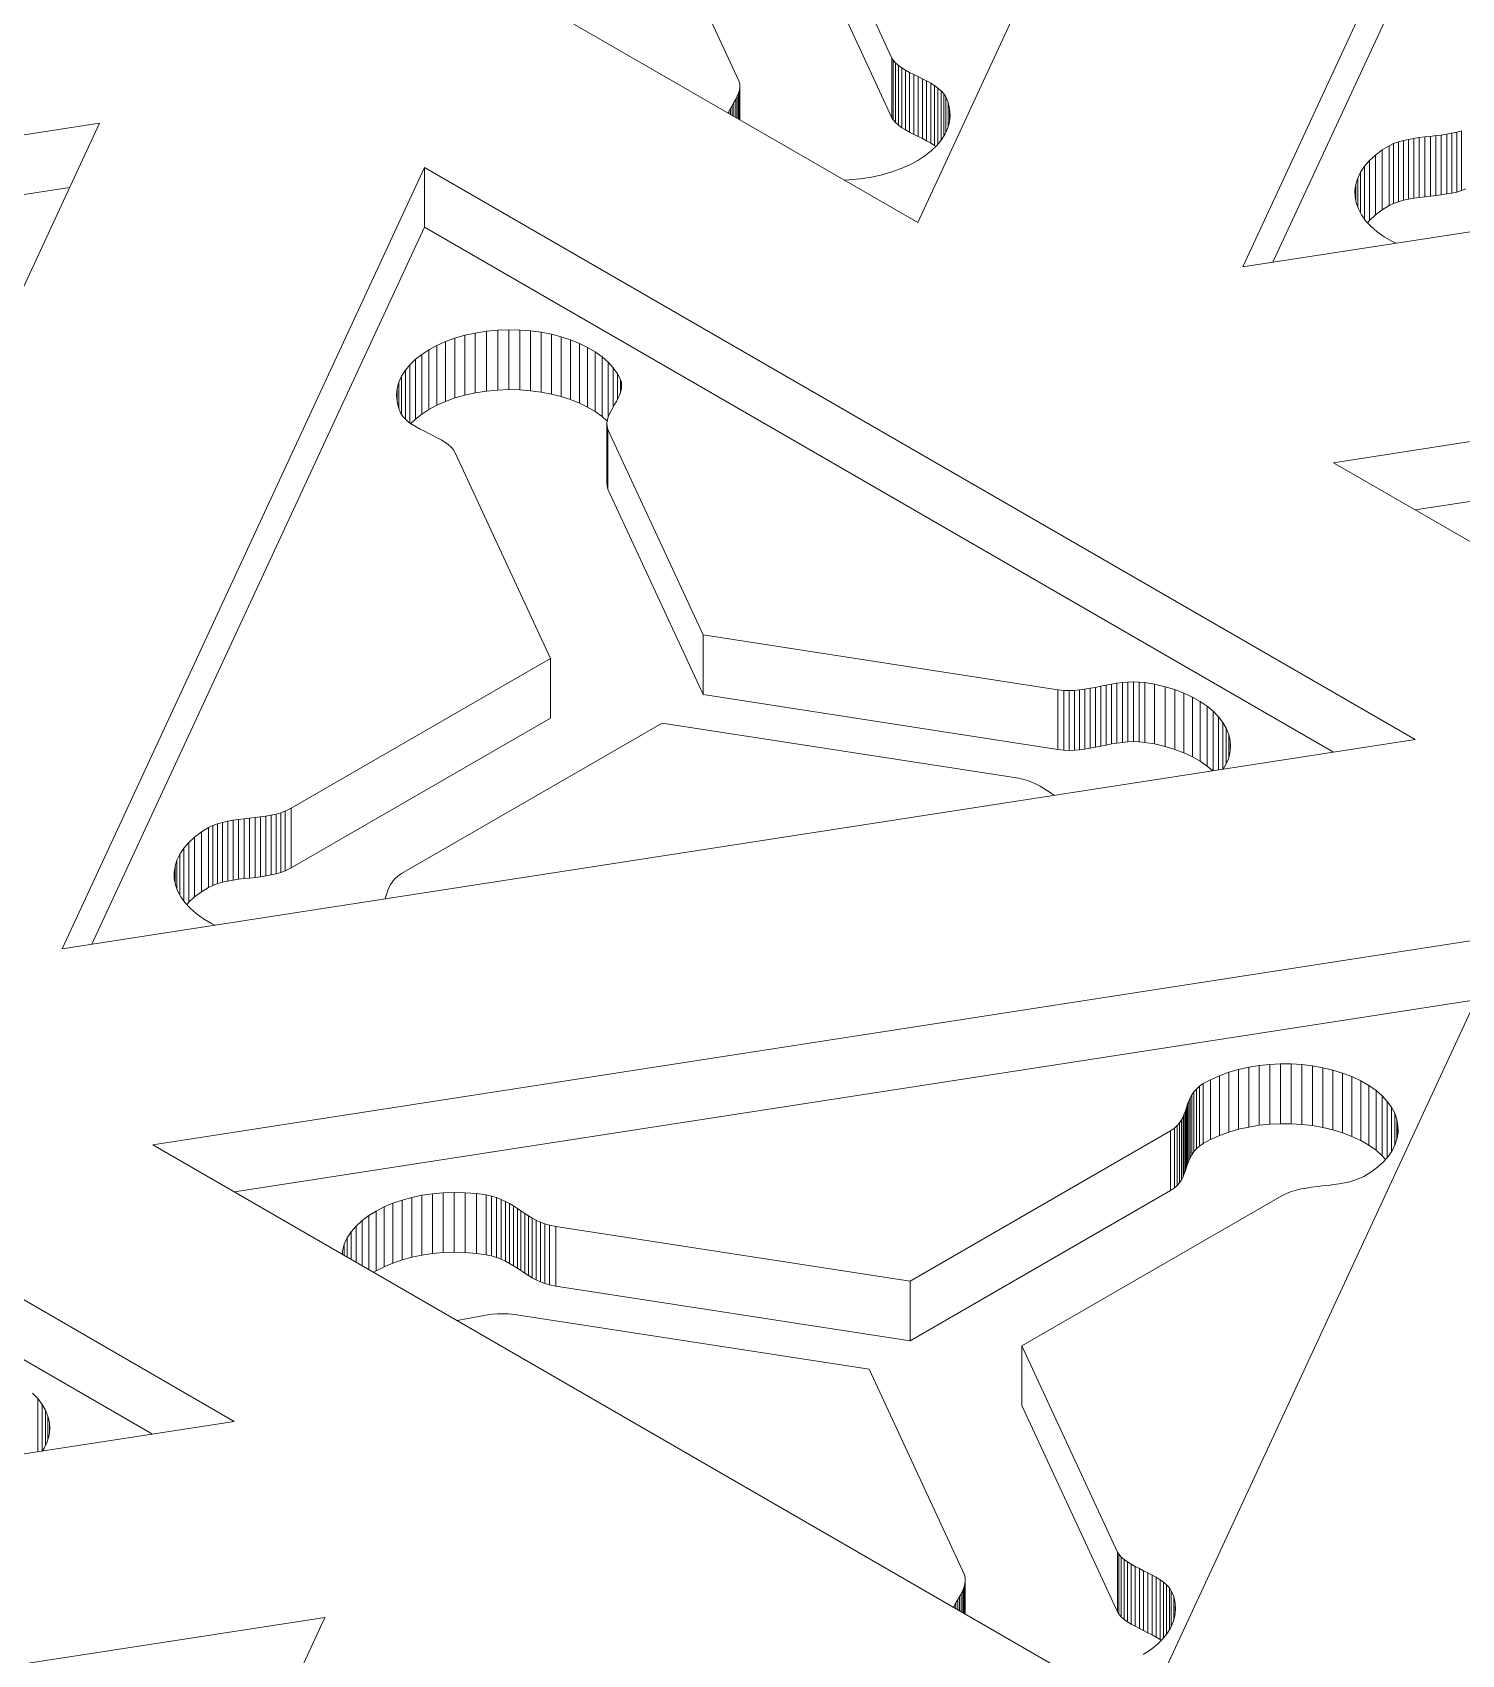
# Model space of a CAD drawing. Header units: inches. Extents: x 2.5 to 18.9, y 2.6 to 12.3.
# Drawn here: x 10.779 to 11.999, y 5.947 to 7.331 of the extents above; entities that cross this region are included whole.
import ezdxf

# ---------------------------------------------------------------- set-up
doc = ezdxf.new("R2010")
doc.units = ezdxf.units.IN
doc.header["$MEASUREMENT"] = 0

# ---------------------------------------------------------------- blocks, each defined once
blk = doc.blocks.new('A$C39963D99')
at = {"color": 0, "linetype": 'Continuous', "lineweight": 0, "extrusion": (3.33067e-16, 0.816497, 0.57735)}
for p, q in [((14.9797, -2.7651), (14.6702, -3.432)), ((14.9478, -3.4698), (15.2573, -2.8029)), ((15.2573, -2.8539), (14.9733, -3.4658)), ((14.6702, -3.432), (13.8246, -2.9438)), ((14.5665, -3.1155), (14.6482, -3.2916)), ((14.5174, -3.3109), (14.436, -3.1356)), ((14.6482, -3.3426), (14.5665, -3.1665)), ((14.6482, -3.3426), (14.6482, -3.2916)), ((14.6482, -3.2916), (14.6493, -3.2934)), ((14.6493, -3.3444), (14.6493, -3.2934)), ((14.6493, -3.2934), (14.6513, -3.2957)), ((16.1029, -3.2911), (14.9478, -3.4698)), ((14.6513, -3.3467), (14.6513, -3.2957)), ((14.6513, -3.2957), (14.6538, -3.2979)), ((14.6538, -3.3489), (14.6538, -3.2979)), ((14.6538, -3.2979), (14.6567, -3.2999)), ((14.6567, -3.351), (14.6567, -3.2999)), ((14.6567, -3.2999), (14.6598, -3.3019)), ((14.6598, -3.3529), (14.6598, -3.3019)), ((14.6598, -3.3019), (14.6632, -3.3038)), ((14.6632, -3.3548), (14.6632, -3.3038)), ((14.6632, -3.3038), (14.6668, -3.3056)), ((14.6668, -3.3567), (14.6668, -3.3056)), ((14.6668, -3.3056), (14.6705, -3.3074)), ((14.6705, -3.3585), (14.6705, -3.3074)), ((14.6705, -3.3074), (14.6742, -3.3093)), ((14.5161, -3.3242), (14.5171, -3.3216)), ((14.5171, -3.3216), (14.5179, -3.319)), ((14.5171, -3.3436), (14.5171, -3.3216)), ((14.5182, -3.3137), (14.5174, -3.3109)), ((14.5179, -3.319), (14.5183, -3.3164)), ((14.5179, -3.3441), (14.5179, -3.319)), ((14.5183, -3.3164), (14.5182, -3.3137)), ((14.5183, -3.3443), (14.5183, -3.3164)), ((14.6742, -3.3603), (14.6742, -3.3093)), ((14.6742, -3.3093), (14.6778, -3.3111)), ((14.6778, -3.3622), (14.6778, -3.3111)), ((14.6778, -3.3111), (14.6813, -3.3131)), ((14.6813, -3.3641), (14.6813, -3.3131)), ((14.6813, -3.3131), (14.6845, -3.3151)), ((14.6845, -3.3661), (14.6845, -3.3151)), ((14.6845, -3.3151), (14.6875, -3.3172)), ((14.6875, -3.3648), (14.6875, -3.3172)), ((14.6875, -3.3172), (14.6902, -3.3195)), ((14.6902, -3.3616), (14.6902, -3.3195)), ((14.6902, -3.3195), (14.6924, -3.322)), ((14.6924, -3.3581), (14.6924, -3.322)), ((14.6924, -3.322), (14.6941, -3.3246)), ((14.5089, -3.3373), (14.5103, -3.3347)), ((14.5103, -3.3347), (14.5118, -3.3321)), ((14.5103, -3.3397), (14.5103, -3.3347)), ((14.5118, -3.3321), (14.5133, -3.3294)), ((14.5118, -3.3406), (14.5118, -3.3321)), ((14.5133, -3.3294), (14.5148, -3.3268)), ((14.5133, -3.3414), (14.5133, -3.3294)), ((14.5148, -3.3268), (14.5161, -3.3242)), ((14.5148, -3.3423), (14.5148, -3.3268)), ((14.5161, -3.343), (14.5161, -3.3242)), ((14.6941, -3.3549), (14.6941, -3.3246)), ((14.6941, -3.3246), (14.6961, -3.3295)), ((14.6961, -3.35), (14.6961, -3.3295)), ((14.6961, -3.3295), (14.6974, -3.335)), ((14.6974, -3.344), (14.6974, -3.335)), ((14.6974, -3.335), (14.6978, -3.3405)), ((12.8165, -3.5259), (13.9716, -3.3472)), ((13.9716, -3.3472), (13.6621, -4.0141)), ((14.5083, -3.3385), (14.5089, -3.3373)), ((14.5089, -3.3389), (14.5089, -3.3373)), ((14.6493, -3.3444), (14.6482, -3.3426)), ((14.6513, -3.3467), (14.6493, -3.3444)), ((14.6538, -3.3489), (14.6513, -3.3467)), ((14.6567, -3.351), (14.6538, -3.3489)), ((14.6973, -3.3459), (14.6958, -3.3512)), ((14.6978, -3.3405), (14.6973, -3.3459)), ((14.6598, -3.3529), (14.6567, -3.351)), ((14.6632, -3.3548), (14.6598, -3.3529)), ((14.6668, -3.3567), (14.6632, -3.3548)), ((14.6705, -3.3585), (14.6668, -3.3567)), ((14.6742, -3.3603), (14.6705, -3.3585)), ((14.6778, -3.3622), (14.6742, -3.3603)), ((14.6813, -3.3641), (14.6778, -3.3622)), ((14.6845, -3.3661), (14.6813, -3.3641)), ((14.6904, -3.3613), (14.6865, -3.3661)), ((14.6935, -3.3563), (14.6904, -3.3613)), ((14.6958, -3.3512), (14.6935, -3.3563)), ((15.0765, -3.3646), (15.0805, -3.3632)), ((15.0805, -3.3632), (15.0848, -3.3619)), ((15.0805, -3.4142), (15.0805, -3.3632)), ((15.0848, -3.3619), (15.0892, -3.361)), ((15.0848, -3.413), (15.0848, -3.3619)), ((15.0892, -3.361), (15.0938, -3.3601)), ((15.0892, -3.412), (15.0892, -3.361)), ((15.0938, -3.3601), (15.0984, -3.3595)), ((15.0938, -3.4112), (15.0938, -3.3601)), ((15.0984, -3.3595), (15.1031, -3.3589)), ((15.0984, -3.4105), (15.0984, -3.3595)), ((15.1031, -3.3589), (15.1079, -3.3584)), ((15.1031, -3.4099), (15.1031, -3.3589)), ((15.1079, -3.3584), (15.1126, -3.3578)), ((15.1079, -3.4094), (15.1079, -3.3584)), ((15.1126, -3.3578), (15.1172, -3.3573)), ((15.1126, -3.4089), (15.1126, -3.3578)), ((15.1172, -3.3573), (15.1218, -3.3566)), ((15.1172, -3.4083), (15.1172, -3.3573)), ((15.1218, -3.3566), (15.1262, -3.3558)), ((15.1218, -3.4076), (15.1218, -3.3566)), ((15.1262, -3.3558), (15.1304, -3.3549)), ((15.1262, -3.4069), (15.1262, -3.3558)), ((15.1304, -3.3549), (15.1345, -3.3537)), ((15.1304, -3.4059), (15.1304, -3.3549)), ((15.1345, -3.4047), (15.1345, -3.3537)), ((14.6764, -3.375), (14.6703, -3.3789)), ((14.6818, -3.3707), (14.6764, -3.375)), ((14.6865, -3.3661), (14.6818, -3.3707)), ((14.6856, -3.3669), (14.6845, -3.3661)), ((15.0559, -3.3791), (15.0609, -3.3744)), ((15.0609, -3.3744), (15.0668, -3.37)), ((15.0609, -3.4255), (15.0609, -3.3744)), ((15.0668, -3.37), (15.0727, -3.3664)), ((15.0668, -3.4211), (15.0668, -3.37)), ((15.0727, -3.3664), (15.0765, -3.3646)), ((15.0727, -3.4175), (15.0727, -3.3664)), ((15.0765, -3.4157), (15.0765, -3.3646)), ((13.9397, -4.0518), (14.2491, -3.3849)), ((14.2491, -3.4359), (14.2491, -3.3849)), ((14.2491, -3.3849), (15.0948, -3.8731)), ((14.6397, -3.3912), (14.6306, -3.3932)), ((14.6482, -3.3887), (14.6397, -3.3912)), ((14.6562, -3.3859), (14.6482, -3.3887)), ((14.6635, -3.3826), (14.6562, -3.3859)), ((14.6703, -3.3789), (14.6635, -3.3826)), ((15.0458, -3.3941), (15.0483, -3.3889)), ((15.0483, -3.3889), (15.0517, -3.3839)), ((15.0483, -3.424), (15.0483, -3.3889)), ((15.0517, -3.3839), (15.0559, -3.3791)), ((15.0517, -3.4291), (15.0517, -3.3839)), ((15.0559, -3.4301), (15.0559, -3.3791)), ((13.9461, -3.4021), (12.8862, -3.5661)), ((14.6115, -3.3955), (14.6073, -3.3957)), ((14.6211, -3.3946), (14.6115, -3.3955)), ((14.6306, -3.3932), (14.6211, -3.3946)), ((15.0435, -3.4046), (15.0442, -3.3993)), ((15.0436, -3.4099), (15.0435, -3.4046)), ((15.0442, -3.3993), (15.0458, -3.3941)), ((15.0442, -3.4134), (15.0442, -3.3993)), ((15.0458, -3.4188), (15.0458, -3.3941)), ((15.1345, -3.4047), (15.1304, -3.4059)), ((15.1382, -3.4033), (15.1345, -3.4047)), ((15.0446, -3.4151), (15.0436, -3.4099)), ((15.0464, -3.4203), (15.0446, -3.4151)), ((15.0727, -3.4175), (15.0668, -3.4211)), ((15.0765, -3.4157), (15.0727, -3.4175)), ((15.0805, -3.4142), (15.0765, -3.4157)), ((15.0848, -3.413), (15.0805, -3.4142)), ((15.0892, -3.412), (15.0848, -3.413)), ((15.0938, -3.4112), (15.0892, -3.412)), ((15.0984, -3.4105), (15.0938, -3.4112)), ((15.1031, -3.4099), (15.0984, -3.4105)), ((15.1079, -3.4094), (15.1031, -3.4099)), ((15.1126, -3.4089), (15.1079, -3.4094)), ((15.1172, -3.4083), (15.1126, -3.4089)), ((15.1218, -3.4076), (15.1172, -3.4083)), ((15.1262, -3.4069), (15.1218, -3.4076)), ((15.1304, -3.4059), (15.1262, -3.4069)), ((15.0491, -3.4255), (15.0464, -3.4203)), ((15.0526, -3.4304), (15.0491, -3.4255)), ((15.057, -3.4352), (15.0526, -3.4304)), ((15.0559, -3.4301), (15.0541, -3.4321)), ((15.0609, -3.4255), (15.0559, -3.4301)), ((15.0668, -3.4211), (15.0609, -3.4255)), ((14.2491, -3.4359), (13.9652, -4.0479)), ((15.0251, -3.8839), (14.2491, -3.4359)), ((15.0623, -3.4398), (15.057, -3.4352)), ((15.0684, -3.4441), (15.0623, -3.4398)), ((15.0754, -3.4482), (15.0684, -3.4441)), ((15.0252, -3.637), (16.1803, -3.4583)), ((15.0784, -3.4496), (15.0754, -3.4482)), ((16.1548, -3.5133), (15.0949, -3.6772)), ((14.275, -3.5307), (14.2835, -3.5282)), ((14.2835, -3.5282), (14.2925, -3.5263)), ((14.2835, -3.5793), (14.2835, -3.5282)), ((14.2925, -3.5263), (14.302, -3.5248)), ((14.2925, -3.5773), (14.2925, -3.5263)), ((14.302, -3.5248), (14.3116, -3.5239)), ((14.302, -3.5758), (14.302, -3.5248)), ((14.3116, -3.5239), (14.3211, -3.5235)), ((14.3116, -3.5749), (14.3116, -3.5239)), ((14.3211, -3.5746), (14.3211, -3.5235)), ((14.3211, -3.5235), (14.3305, -3.5237)), ((14.3305, -3.5748), (14.3305, -3.5237)), ((14.3305, -3.5237), (14.3397, -3.5244)), ((14.3397, -3.5755), (14.3397, -3.5244)), ((14.3397, -3.5244), (14.3487, -3.5256)), ((14.3487, -3.5767), (14.3487, -3.5256)), ((14.3487, -3.5256), (14.3575, -3.5273)), ((14.3575, -3.5784), (14.3575, -3.5273)), ((14.3575, -3.5273), (14.3658, -3.5295)), ((14.3658, -3.5805), (14.3658, -3.5295)), ((14.3658, -3.5295), (14.3738, -3.5321)), ((14.2468, -3.5445), (14.2529, -3.5405)), ((14.2529, -3.5405), (14.2596, -3.5368)), ((14.2529, -3.5915), (14.2529, -3.5405)), ((14.2596, -3.5368), (14.267, -3.5336)), ((14.2596, -3.5879), (14.2596, -3.5368)), ((14.267, -3.5336), (14.275, -3.5307)), ((14.267, -3.5846), (14.267, -3.5336)), ((14.275, -3.5817), (14.275, -3.5307)), ((14.3738, -3.5831), (14.3738, -3.5321)), ((14.3738, -3.5321), (14.3814, -3.5351)), ((14.3814, -3.5861), (14.3814, -3.5351)), ((14.3814, -3.5351), (14.3884, -3.5385)), ((14.3884, -3.5895), (14.3884, -3.5385)), ((14.3884, -3.5385), (14.3949, -3.5423)), ((14.3949, -3.5933), (14.3949, -3.5423)), ((14.3949, -3.5423), (14.4007, -3.5465)), ((14.2328, -3.5581), (14.2367, -3.5533)), ((14.2367, -3.5533), (14.2414, -3.5487)), ((14.2367, -3.6029), (14.2367, -3.5533)), ((14.2414, -3.5487), (14.2468, -3.5445)), ((14.2414, -3.5998), (14.2414, -3.5487)), ((14.2468, -3.5955), (14.2468, -3.5445)), ((14.4007, -3.5975), (14.4007, -3.5465)), ((14.4007, -3.5465), (14.4058, -3.551)), ((14.4058, -3.5984), (14.4058, -3.551)), ((14.4058, -3.551), (14.4103, -3.5559)), ((14.4103, -3.5892), (14.4103, -3.5559)), ((14.4103, -3.5559), (14.4139, -3.561)), ((14.2259, -3.5735), (14.2273, -3.5682)), ((14.2273, -3.5682), (14.2296, -3.5631)), ((14.2273, -3.5907), (14.2273, -3.5682)), ((14.2296, -3.5631), (14.2328, -3.5581)), ((14.2296, -3.5957), (14.2296, -3.5631)), ((14.2328, -3.5997), (14.2328, -3.5581)), ((14.4139, -3.5828), (14.4139, -3.561)), ((14.4139, -3.561), (14.4164, -3.5658)), ((14.4164, -3.5772), (14.4164, -3.5658)), ((14.4164, -3.5658), (14.4172, -3.5686)), ((14.4172, -3.5741), (14.4172, -3.5686)), ((14.4172, -3.5686), (14.4174, -3.5713)), ((14.4174, -3.5713), (14.4172, -3.574)), ((14.2253, -3.5789), (14.2259, -3.5735)), ((14.2257, -3.5844), (14.2253, -3.5789)), ((14.227, -3.5899), (14.2257, -3.5844)), ((14.2259, -3.5852), (14.2259, -3.5735)), ((14.267, -3.5846), (14.2596, -3.5879)), ((14.275, -3.5817), (14.267, -3.5846)), ((14.2835, -3.5793), (14.275, -3.5817)), ((14.2925, -3.5773), (14.2835, -3.5793)), ((14.302, -3.5758), (14.2925, -3.5773)), ((14.3116, -3.5749), (14.302, -3.5758)), ((14.3211, -3.5746), (14.3116, -3.5749)), ((14.3305, -3.5748), (14.3211, -3.5746)), ((14.3397, -3.5755), (14.3305, -3.5748)), ((14.3487, -3.5767), (14.3397, -3.5755)), ((14.3575, -3.5784), (14.3487, -3.5767)), ((14.3658, -3.5805), (14.3575, -3.5784)), ((14.3738, -3.5831), (14.3658, -3.5805)), ((14.3814, -3.5861), (14.3738, -3.5831)), ((14.4129, -3.5847), (14.4114, -3.5874)), ((14.4143, -3.5821), (14.4129, -3.5847)), ((14.4155, -3.5794), (14.4143, -3.5821)), ((14.4165, -3.5767), (14.4155, -3.5794)), ((14.4172, -3.574), (14.4165, -3.5767)), ((14.229, -3.5948), (14.227, -3.5899)), ((14.2307, -3.5974), (14.229, -3.5948)), ((14.233, -3.5999), (14.2307, -3.5974)), ((14.2468, -3.5955), (14.2414, -3.5998)), ((14.2529, -3.5915), (14.2468, -3.5955)), ((14.2596, -3.5879), (14.2529, -3.5915)), ((14.3884, -3.5895), (14.3814, -3.5861)), ((14.3949, -3.5933), (14.3884, -3.5895)), ((14.4007, -3.5975), (14.3949, -3.5933)), ((14.4051, -3.6014), (14.4007, -3.5975)), ((14.406, -3.5978), (14.4053, -3.6004)), ((14.4071, -3.5952), (14.406, -3.5978)), ((14.4084, -3.5926), (14.4071, -3.5952)), ((14.4098, -3.59), (14.4084, -3.5926)), ((14.4114, -3.5874), (14.4098, -3.59)), ((14.2356, -3.6022), (14.233, -3.5999)), ((14.2386, -3.6043), (14.2356, -3.6022)), ((14.2414, -3.5998), (14.2375, -3.6035)), ((14.2419, -3.6063), (14.2386, -3.6043)), ((14.2454, -3.6083), (14.2419, -3.6063)), ((14.249, -3.6101), (14.2454, -3.6083)), ((14.2527, -3.612), (14.249, -3.6101)), ((14.2563, -3.6138), (14.2527, -3.612)), ((14.4053, -3.6004), (14.4049, -3.603)), ((14.4049, -3.6541), (14.4049, -3.603)), ((14.4049, -3.603), (14.405, -3.6057)), ((14.405, -3.6567), (14.405, -3.6057)), ((14.405, -3.6057), (14.4057, -3.6085)), ((14.4057, -3.6596), (14.4057, -3.6085)), ((14.4057, -3.6085), (14.4871, -3.7838)), ((14.2599, -3.6156), (14.2563, -3.6138)), ((14.2633, -3.6175), (14.2599, -3.6156)), ((14.2665, -3.6195), (14.2633, -3.6175)), ((14.2694, -3.6215), (14.2665, -3.6195)), ((14.2718, -3.6237), (14.2694, -3.6215)), ((14.2739, -3.626), (14.2718, -3.6237)), ((14.2749, -3.6278), (14.2739, -3.626)), ((14.3567, -3.8039), (14.2749, -3.6278)), ((15.8708, -4.1252), (15.0252, -3.637)), ((14.405, -3.6567), (14.4049, -3.6541)), ((14.4057, -3.6596), (14.405, -3.6567)), ((14.4871, -3.8349), (14.4057, -3.6596)), ((14.4871, -3.8349), (14.4871, -3.7838)), ((14.4871, -3.7838), (14.7898, -3.8307)), ((14.1353, -3.9317), (14.3567, -3.8039)), ((14.3567, -3.855), (14.3567, -3.8039)), ((14.7898, -3.8817), (14.7898, -3.8307)), ((14.7898, -3.8307), (14.7948, -3.8313)), ((14.7948, -3.8823), (14.7948, -3.8313)), ((14.7948, -3.8313), (14.7994, -3.8314)), ((14.7994, -3.8314), (14.8039, -3.8313)), ((14.7994, -3.8825), (14.7994, -3.8314)), ((14.8039, -3.8313), (14.8084, -3.8309)), ((14.8039, -3.8823), (14.8039, -3.8313)), ((14.8084, -3.8309), (14.8129, -3.8303)), ((14.8084, -3.8819), (14.8084, -3.8309)), ((14.8129, -3.8303), (14.8174, -3.8295)), ((14.8129, -3.8813), (14.8129, -3.8303)), ((14.8174, -3.8295), (14.822, -3.8287)), ((14.8174, -3.8806), (14.8174, -3.8295)), ((14.822, -3.8287), (14.8265, -3.8277)), ((14.822, -3.8797), (14.822, -3.8287)), ((14.8265, -3.8277), (14.8311, -3.8268)), ((14.8265, -3.8788), (14.8265, -3.8277)), ((14.8311, -3.8268), (14.8357, -3.826)), ((14.8311, -3.8779), (14.8311, -3.8268)), ((14.8357, -3.826), (14.8403, -3.8252)), ((14.8357, -3.877), (14.8357, -3.826)), ((14.8403, -3.8252), (14.845, -3.8246)), ((14.8403, -3.8762), (14.8403, -3.8252)), ((14.845, -3.8246), (14.8497, -3.8241)), ((14.845, -3.8756), (14.845, -3.8246)), ((14.8497, -3.8241), (14.8545, -3.824)), ((14.8497, -3.8752), (14.8497, -3.8241)), ((14.8545, -3.875), (14.8545, -3.824)), ((14.8545, -3.824), (14.8593, -3.8241)), ((14.8593, -3.8751), (14.8593, -3.8241)), ((14.8593, -3.8241), (14.8641, -3.8245)), ((14.8641, -3.8756), (14.8641, -3.8245)), ((14.8641, -3.8245), (14.8723, -3.826)), ((14.8723, -3.877), (14.8723, -3.826)), ((14.8723, -3.826), (14.8813, -3.8281)), ((14.8813, -3.8791), (14.8813, -3.8281)), ((14.8813, -3.8281), (14.8897, -3.8306)), ((14.8897, -3.8816), (14.8897, -3.8306)), ((14.8897, -3.8306), (14.8975, -3.8336)), ((14.8975, -3.8846), (14.8975, -3.8336)), ((14.8975, -3.8336), (14.9047, -3.837)), ((14.7898, -3.8817), (14.4871, -3.8349)), ((14.9047, -3.888), (14.9047, -3.837)), ((14.9047, -3.837), (14.9113, -3.8407)), ((14.9113, -3.8917), (14.9113, -3.8407)), ((14.9113, -3.8407), (14.9172, -3.8448)), ((14.9172, -3.8958), (14.9172, -3.8448)), ((14.9172, -3.8448), (14.9224, -3.8491)), ((14.3567, -3.855), (14.1353, -3.9828)), ((14.452, -3.8591), (14.2296, -3.9875)), ((14.7544, -3.9059), (14.452, -3.8591)), ((14.9224, -3.8998), (14.9224, -3.8491)), ((14.9224, -3.8491), (14.9269, -3.8537)), ((14.9269, -3.8991), (14.9269, -3.8537)), ((14.9269, -3.8537), (14.9307, -3.8586)), ((14.9307, -3.8985), (14.9307, -3.8586)), ((14.9307, -3.8586), (14.9336, -3.8636)), ((15.0948, -3.8731), (13.9397, -4.0518)), ((14.8403, -3.8762), (14.8357, -3.877)), ((14.845, -3.8756), (14.8403, -3.8762)), ((14.8497, -3.8752), (14.845, -3.8756)), ((14.8545, -3.875), (14.8497, -3.8752)), ((14.8593, -3.8751), (14.8545, -3.875)), ((14.8641, -3.8756), (14.8593, -3.8751)), ((14.8723, -3.877), (14.8641, -3.8756)), ((14.9336, -3.8937), (14.9336, -3.8636)), ((14.9336, -3.8636), (14.9357, -3.8688)), ((14.9357, -3.8884), (14.9357, -3.8688)), ((14.9357, -3.8688), (14.9369, -3.8741)), ((14.9369, -3.8825), (14.9369, -3.8741)), ((14.9369, -3.8741), (14.9372, -3.8795)), ((14.7948, -3.8823), (14.7898, -3.8817)), ((14.7994, -3.8825), (14.7948, -3.8823)), ((14.8039, -3.8823), (14.7994, -3.8825)), ((14.8084, -3.8819), (14.8039, -3.8823)), ((14.8129, -3.8813), (14.8084, -3.8819)), ((14.8174, -3.8806), (14.8129, -3.8813)), ((14.822, -3.8797), (14.8174, -3.8806)), ((14.8265, -3.8788), (14.822, -3.8797)), ((14.8311, -3.8779), (14.8265, -3.8788)), ((14.8357, -3.877), (14.8311, -3.8779)), ((14.8813, -3.8791), (14.8723, -3.877)), ((14.8897, -3.8816), (14.8813, -3.8791)), ((14.8975, -3.8846), (14.8897, -3.8816)), ((14.9047, -3.888), (14.8975, -3.8846)), ((14.9113, -3.8917), (14.9047, -3.888)), ((14.9366, -3.885), (14.9351, -3.8905)), ((14.9372, -3.8795), (14.9366, -3.885)), ((14.9172, -3.8958), (14.9113, -3.8917)), ((14.9221, -3.8998), (14.9172, -3.8958)), ((14.9325, -3.896), (14.9309, -3.8985)), ((14.9351, -3.8905), (14.9325, -3.896)), ((14.7598, -3.907), (14.7544, -3.9059)), ((14.7639, -3.9081), (14.7598, -3.907)), ((14.7676, -3.9095), (14.7639, -3.9081)), ((14.7712, -3.9112), (14.7676, -3.9095)), ((14.7746, -3.913), (14.7712, -3.9112)), ((14.7778, -3.9149), (14.7746, -3.913)), ((14.781, -3.917), (14.7778, -3.9149)), ((14.7842, -3.9191), (14.781, -3.917)), ((14.7867, -3.9208), (14.7842, -3.9191)), ((14.0685, -3.9466), (14.0725, -3.9452)), ((14.0725, -3.9452), (14.0767, -3.9439)), ((14.0725, -3.9962), (14.0725, -3.9452)), ((14.0767, -3.9439), (14.0811, -3.943)), ((14.0767, -3.995), (14.0767, -3.9439)), ((14.0811, -3.943), (14.0857, -3.9421)), ((14.0811, -3.994), (14.0811, -3.943)), ((14.0857, -3.9421), (14.0904, -3.9415)), ((14.0857, -3.9932), (14.0857, -3.9421)), ((14.0904, -3.9415), (14.0951, -3.9409)), ((14.0904, -3.9925), (14.0904, -3.9415)), ((14.0951, -3.9409), (14.0998, -3.9404)), ((14.0951, -3.9919), (14.0951, -3.9409)), ((14.0998, -3.9404), (14.1045, -3.9398)), ((14.0998, -3.9914), (14.0998, -3.9404)), ((14.1045, -3.9398), (14.1092, -3.9393)), ((14.1045, -3.9909), (14.1045, -3.9398)), ((14.1092, -3.9393), (14.1137, -3.9386)), ((14.1092, -3.9903), (14.1092, -3.9393)), ((14.1137, -3.9386), (14.1182, -3.9378)), ((14.1137, -3.9896), (14.1137, -3.9386)), ((14.1182, -3.9378), (14.1224, -3.9369)), ((14.1182, -3.9888), (14.1182, -3.9378)), ((14.1224, -3.9369), (14.1264, -3.9357)), ((14.1224, -3.9879), (14.1224, -3.9369)), ((14.1264, -3.9357), (14.1302, -3.9343)), ((14.1264, -3.9867), (14.1264, -3.9357)), ((14.1302, -3.9343), (14.1353, -3.9317)), ((14.1302, -3.9853), (14.1302, -3.9343)), ((14.1353, -3.9828), (14.1353, -3.9317)), ((14.0478, -3.9611), (14.0529, -3.9564)), ((14.0529, -3.9564), (14.0588, -3.952)), ((14.0529, -4.0075), (14.0529, -3.9564)), ((14.0588, -3.952), (14.0647, -3.9484)), ((14.0588, -4.0031), (14.0588, -3.952)), ((14.0647, -3.9484), (14.0685, -3.9466)), ((14.0647, -3.9995), (14.0647, -3.9484)), ((14.0685, -3.9977), (14.0685, -3.9466)), ((13.241, -3.9669), (14.0867, -4.4551)), ((14.0378, -3.9761), (14.0403, -3.9709)), ((14.0403, -3.9709), (14.0436, -3.9659)), ((14.0403, -4.006), (14.0403, -3.9709)), ((14.0436, -3.9659), (14.0478, -3.9611)), ((14.0436, -4.0111), (14.0436, -3.9659)), ((14.0478, -4.0121), (14.0478, -3.9611)), ((14.0354, -3.9866), (14.0362, -3.9813)), ((14.0355, -3.9919), (14.0354, -3.9866)), ((14.0362, -3.9813), (14.0378, -3.9761)), ((14.0362, -3.9954), (14.0362, -3.9813)), ((14.0378, -4.0008), (14.0378, -3.9761)), ((14.1264, -3.9867), (14.1224, -3.9879)), ((14.1302, -3.9853), (14.1264, -3.9867)), ((14.1353, -3.9828), (14.1302, -3.9853)), ((14.0365, -3.9971), (14.0355, -3.9919)), ((14.0383, -4.0023), (14.0365, -3.9971)), ((14.0647, -3.9995), (14.0588, -4.0031)), ((14.0685, -3.9977), (14.0647, -3.9995)), ((14.0725, -3.9962), (14.0685, -3.9977)), ((14.0767, -3.995), (14.0725, -3.9962)), ((14.0811, -3.994), (14.0767, -3.995)), ((14.0857, -3.9932), (14.0811, -3.994)), ((14.0904, -3.9925), (14.0857, -3.9932)), ((14.0951, -3.9919), (14.0904, -3.9925)), ((14.0998, -3.9914), (14.0951, -3.9919)), ((14.1045, -3.9909), (14.0998, -3.9914)), ((14.1092, -3.9903), (14.1045, -3.9909)), ((14.1137, -3.9896), (14.1092, -3.9903)), ((14.1182, -3.9888), (14.1137, -3.9896)), ((14.1224, -3.9879), (14.1182, -3.9888)), ((14.219, -3.9993), (14.2179, -4.0019)), ((14.2204, -3.9967), (14.219, -3.9993)), ((14.222, -3.9942), (14.2204, -3.9967)), ((14.224, -3.9919), (14.222, -3.9942)), ((14.2264, -3.9897), (14.224, -3.9919)), ((14.2296, -3.9875), (14.2264, -3.9897)), ((14.041, -4.0075), (14.0383, -4.0023)), ((14.0446, -4.0124), (14.041, -4.0075)), ((14.049, -4.0172), (14.0446, -4.0124)), ((14.0478, -4.0121), (14.0461, -4.0141)), ((14.0529, -4.0075), (14.0478, -4.0121)), ((14.0588, -4.0031), (14.0529, -4.0075)), ((14.216, -4.0073), (14.2154, -4.0092)), ((14.2169, -4.0046), (14.216, -4.0073)), ((14.2179, -4.0019), (14.2169, -4.0046)), ((14.017, -4.4659), (13.241, -4.018)), ((14.0542, -4.0218), (14.049, -4.0172)), ((14.0604, -4.0261), (14.0542, -4.0218)), ((14.0673, -4.0302), (14.0604, -4.0261)), ((14.0171, -4.219), (15.1722, -4.0403)), ((14.0704, -4.0316), (14.0673, -4.0302)), ((15.1722, -4.0403), (14.8627, -4.7072)), ((15.1467, -4.0953), (14.0868, -4.2593)), ((14.9441, -4.1547), (14.9528, -4.1528)), ((14.9528, -4.1528), (14.9617, -4.1514)), ((14.9528, -4.2039), (14.9528, -4.1528)), ((14.9617, -4.1514), (14.9707, -4.1505)), ((14.9617, -4.2024), (14.9617, -4.1514)), ((14.9707, -4.1505), (14.9799, -4.15)), ((14.9707, -4.2015), (14.9707, -4.1505)), ((14.9799, -4.2011), (14.9799, -4.15)), ((14.9799, -4.15), (14.989, -4.1501)), ((14.989, -4.2011), (14.989, -4.1501)), ((14.989, -4.1501), (14.9982, -4.1506)), ((14.9982, -4.2017), (14.9982, -4.1506)), ((14.9982, -4.1506), (15.0072, -4.1517)), ((15.0072, -4.2027), (15.0072, -4.1517)), ((15.0072, -4.1517), (15.016, -4.1533)), ((14.9107, -4.1691), (14.9138, -4.1669)), ((14.9138, -4.1669), (14.9201, -4.1635)), ((14.9138, -4.218), (14.9138, -4.1669)), ((14.9201, -4.1635), (14.9277, -4.1601)), ((14.9201, -4.2145), (14.9201, -4.1635)), ((14.9277, -4.1601), (14.9357, -4.1572)), ((14.9277, -4.2111), (14.9277, -4.1601)), ((14.9357, -4.1572), (14.9441, -4.1547)), ((14.9357, -4.2082), (14.9357, -4.1572)), ((14.9441, -4.2058), (14.9441, -4.1547)), ((15.016, -4.2043), (15.016, -4.1533)), ((15.016, -4.1533), (15.0246, -4.1553)), ((15.0246, -4.2063), (15.0246, -4.1553)), ((15.0246, -4.1553), (15.0329, -4.1578)), ((15.0329, -4.2089), (15.0329, -4.1578)), ((15.0329, -4.1578), (15.0409, -4.1609)), ((15.0409, -4.2119), (15.0409, -4.1609)), ((15.0409, -4.1609), (15.0484, -4.1644)), ((15.0484, -4.2155), (15.0484, -4.1644)), ((15.0484, -4.1644), (15.0553, -4.1684)), ((14.9017, -4.1818), (14.9028, -4.1791)), ((14.9028, -4.1791), (14.9043, -4.1765)), ((14.9028, -4.2301), (14.9028, -4.1791)), ((14.9043, -4.1765), (14.906, -4.1739)), ((14.9043, -4.2275), (14.9043, -4.1765)), ((14.906, -4.1739), (14.9081, -4.1715)), ((14.906, -4.2249), (14.906, -4.1739)), ((14.9081, -4.1715), (14.9107, -4.1691)), ((14.9081, -4.2225), (14.9081, -4.1715)), ((14.9107, -4.2202), (14.9107, -4.1691)), ((15.0553, -4.2195), (15.0553, -4.1684)), ((15.0553, -4.1684), (15.0615, -4.1728)), ((15.0615, -4.2238), (15.0615, -4.1728)), ((15.0615, -4.1728), (15.0667, -4.1774)), ((15.0667, -4.2284), (15.0667, -4.1774)), ((15.0667, -4.1774), (15.0711, -4.1821)), ((14.8967, -4.1953), (14.8978, -4.1927)), ((14.8978, -4.1927), (14.8988, -4.19)), ((14.8978, -4.2437), (14.8978, -4.1927)), ((14.8988, -4.19), (14.8997, -4.1872)), ((14.8988, -4.241), (14.8988, -4.19)), ((14.8997, -4.1872), (14.9006, -4.1845)), ((14.8997, -4.2383), (14.8997, -4.1872)), ((14.9006, -4.1845), (14.9017, -4.1818)), ((14.9006, -4.2355), (14.9006, -4.1845)), ((14.9017, -4.2328), (14.9017, -4.1818)), ((15.0711, -4.2298), (15.0711, -4.1821)), ((15.0711, -4.1821), (15.0747, -4.1871)), ((15.0747, -4.2248), (15.0747, -4.1871)), ((15.0747, -4.1871), (15.0774, -4.1922)), ((15.0774, -4.2196), (15.0774, -4.1922)), ((15.0774, -4.1922), (15.0792, -4.1974)), ((14.6637, -4.3355), (14.8861, -4.2071)), ((14.8861, -4.2071), (14.8893, -4.2049)), ((14.8861, -4.2581), (14.8861, -4.2071)), ((14.8893, -4.2049), (14.8917, -4.2027)), ((14.8893, -4.2559), (14.8893, -4.2049)), ((14.8917, -4.2027), (14.8937, -4.2003)), ((14.8917, -4.2537), (14.8917, -4.2027)), ((14.8937, -4.2003), (14.8953, -4.1979)), ((14.8937, -4.2514), (14.8937, -4.2003)), ((14.8953, -4.1979), (14.8967, -4.1953)), ((14.8953, -4.2489), (14.8953, -4.1979)), ((14.8967, -4.2463), (14.8967, -4.1953)), ((14.9357, -4.2082), (14.9277, -4.2111)), ((14.9441, -4.2058), (14.9357, -4.2082)), ((14.9528, -4.2039), (14.9441, -4.2058)), ((14.9617, -4.2024), (14.9528, -4.2039)), ((14.9707, -4.2015), (14.9617, -4.2024)), ((14.9799, -4.2011), (14.9707, -4.2015)), ((14.989, -4.2011), (14.9799, -4.2011)), ((14.9982, -4.2017), (14.989, -4.2011)), ((15.0072, -4.2027), (14.9982, -4.2017)), ((15.016, -4.2043), (15.0072, -4.2027)), ((15.0246, -4.2063), (15.016, -4.2043)), ((15.0329, -4.2089), (15.0246, -4.2063)), ((15.0792, -4.2143), (15.0792, -4.1974)), ((15.0792, -4.1974), (15.0802, -4.2027)), ((15.0803, -4.208), (15.0795, -4.2133)), ((15.0802, -4.2087), (15.0802, -4.2027)), ((15.0802, -4.2027), (15.0803, -4.208)), ((14.8627, -4.7072), (14.0171, -4.219)), ((14.9107, -4.2202), (14.9081, -4.2225)), ((14.9138, -4.218), (14.9107, -4.2202)), ((14.9201, -4.2145), (14.9138, -4.218)), ((14.9277, -4.2111), (14.9201, -4.2145)), ((15.0409, -4.2119), (15.0329, -4.2089)), ((15.0484, -4.2155), (15.0409, -4.2119)), ((15.0553, -4.2195), (15.0484, -4.2155)), ((15.0615, -4.2238), (15.0553, -4.2195)), ((15.0779, -4.2185), (15.0754, -4.2236)), ((15.0795, -4.2133), (15.0779, -4.2185)), ((14.9006, -4.2355), (14.8997, -4.2383)), ((14.9017, -4.2328), (14.9006, -4.2355)), ((14.9028, -4.2301), (14.9017, -4.2328)), ((14.9043, -4.2275), (14.9028, -4.2301)), ((14.906, -4.2249), (14.9043, -4.2275)), ((14.9081, -4.2225), (14.906, -4.2249)), ((15.0667, -4.2284), (15.0615, -4.2238)), ((15.0679, -4.2335), (15.0628, -4.2381)), ((15.0696, -4.2315), (15.0667, -4.2284)), ((15.0721, -4.2287), (15.0679, -4.2335)), ((15.0754, -4.2236), (15.0721, -4.2287)), ((14.8953, -4.2489), (14.8937, -4.2514)), ((14.8967, -4.2463), (14.8953, -4.2489)), ((14.8978, -4.2437), (14.8967, -4.2463)), ((14.8988, -4.241), (14.8978, -4.2437)), ((14.8997, -4.2383), (14.8988, -4.241)), ((15.0432, -4.2494), (15.039, -4.2506)), ((15.0472, -4.2479), (15.0432, -4.2494)), ((15.051, -4.2461), (15.0472, -4.2479)), ((15.0569, -4.2425), (15.051, -4.2461)), ((15.0628, -4.2381), (15.0569, -4.2425)), ((14.2383, -4.264), (14.2469, -4.2622)), ((14.2469, -4.2622), (14.2559, -4.2609)), ((14.2469, -4.3133), (14.2469, -4.2622)), ((14.2559, -4.2609), (14.2651, -4.2601)), ((14.2559, -4.3119), (14.2559, -4.2609)), ((14.2651, -4.2601), (14.2744, -4.2597)), ((14.2651, -4.3111), (14.2651, -4.2601)), ((14.2744, -4.3108), (14.2744, -4.2597)), ((14.2744, -4.2597), (14.2839, -4.26)), ((14.2839, -4.311), (14.2839, -4.26)), ((14.2839, -4.26), (14.2934, -4.2607)), ((14.2934, -4.3118), (14.2934, -4.2607)), ((14.2934, -4.2607), (14.3018, -4.2619)), ((14.3018, -4.3129), (14.3018, -4.2619)), ((14.3018, -4.2619), (14.3064, -4.2629)), ((14.3064, -4.3139), (14.3064, -4.2629)), ((14.3064, -4.2629), (14.3106, -4.2641)), ((14.8861, -4.2581), (14.6637, -4.3865)), ((14.9804, -4.2628), (14.759, -4.3906)), ((14.8893, -4.2559), (14.8861, -4.2581)), ((14.8917, -4.2537), (14.8893, -4.2559)), ((14.8937, -4.2514), (14.8917, -4.2537)), ((14.9855, -4.2603), (14.9804, -4.2628)), ((14.9893, -4.2589), (14.9855, -4.2603)), ((14.9933, -4.2577), (14.9893, -4.2589)), ((14.9975, -4.2568), (14.9933, -4.2577)), ((15.002, -4.256), (14.9975, -4.2568)), ((15.0065, -4.2553), (15.002, -4.256)), ((15.0112, -4.2548), (15.0065, -4.2553)), ((15.0159, -4.2542), (15.0112, -4.2548)), ((15.0206, -4.2537), (15.0159, -4.2542)), ((15.0253, -4.2531), (15.0206, -4.2537)), ((15.03, -4.2524), (15.0253, -4.2531)), ((15.0345, -4.2516), (15.03, -4.2524)), ((15.039, -4.2506), (15.0345, -4.2516)), ((14.2015, -4.2795), (14.2078, -4.2756)), ((14.2078, -4.2756), (14.2147, -4.2721)), ((14.2078, -4.3267), (14.2078, -4.2756)), ((14.2147, -4.2721), (14.2221, -4.269)), ((14.2147, -4.3231), (14.2147, -4.2721)), ((14.2221, -4.269), (14.23, -4.2663)), ((14.2221, -4.32), (14.2221, -4.269)), ((14.23, -4.2663), (14.2383, -4.264)), ((14.23, -4.3173), (14.23, -4.2663)), ((14.2383, -4.3151), (14.2383, -4.264)), ((14.3106, -4.3152), (14.3106, -4.2641)), ((14.3106, -4.2641), (14.3146, -4.2657)), ((14.3146, -4.3167), (14.3146, -4.2657)), ((14.3146, -4.2657), (14.3183, -4.2674)), ((14.3183, -4.3184), (14.3183, -4.2674)), ((14.3183, -4.2674), (14.3218, -4.2693)), ((14.3218, -4.3203), (14.3218, -4.2693)), ((14.3218, -4.2693), (14.3251, -4.2713)), ((14.3251, -4.3223), (14.3251, -4.2713)), ((14.3251, -4.2713), (14.3284, -4.2734)), ((14.3284, -4.3244), (14.3284, -4.2734)), ((14.3284, -4.2734), (14.3315, -4.2755)), ((14.3315, -4.3265), (14.3315, -4.2755)), ((14.3315, -4.2755), (14.3347, -4.2776)), ((14.3347, -4.3286), (14.3347, -4.2776)), ((14.3347, -4.2776), (14.3379, -4.2796)), ((14.1866, -4.2933), (14.1908, -4.2884)), ((14.1908, -4.2884), (14.1958, -4.2838)), ((14.1908, -4.3193), (14.1908, -4.2884)), ((14.1958, -4.2838), (14.2015, -4.2795)), ((14.1958, -4.3222), (14.1958, -4.2838)), ((14.2015, -4.3255), (14.2015, -4.2795)), ((14.3379, -4.3307), (14.3379, -4.2796)), ((14.3379, -4.2796), (14.3411, -4.2816)), ((14.3411, -4.3326), (14.3411, -4.2816)), ((14.3411, -4.2816), (14.3445, -4.2834)), ((14.3445, -4.3344), (14.3445, -4.2834)), ((14.3445, -4.2834), (14.3481, -4.285)), ((14.3481, -4.3361), (14.3481, -4.285)), ((14.3481, -4.285), (14.3518, -4.2865)), ((14.3518, -4.3375), (14.3518, -4.2865)), ((14.3518, -4.2865), (14.3559, -4.2876)), ((14.3559, -4.3387), (14.3559, -4.2876)), ((14.3559, -4.2876), (14.3613, -4.2887)), ((14.3613, -4.3397), (14.3613, -4.2887)), ((14.3613, -4.2887), (14.6637, -4.3355)), ((14.1791, -4.3096), (14.1806, -4.304)), ((14.1806, -4.304), (14.1832, -4.2986)), ((14.1806, -4.3134), (14.1806, -4.304)), ((14.1832, -4.2986), (14.1866, -4.2933)), ((14.1832, -4.3149), (14.1832, -4.2986)), ((14.1866, -4.3169), (14.1866, -4.2933)), ((14.1788, -4.3124), (14.1791, -4.3096)), ((14.1791, -4.3125), (14.1791, -4.3096)), ((14.23, -4.3173), (14.2221, -4.32)), ((14.2383, -4.3151), (14.23, -4.3173)), ((14.2469, -4.3133), (14.2383, -4.3151)), ((14.2559, -4.3119), (14.2469, -4.3133)), ((14.2651, -4.3111), (14.2559, -4.3119)), ((14.2744, -4.3108), (14.2651, -4.3111)), ((14.2839, -4.311), (14.2744, -4.3108)), ((14.2934, -4.3118), (14.2839, -4.311)), ((14.3018, -4.3129), (14.2934, -4.3118)), ((14.3064, -4.3139), (14.3018, -4.3129)), ((14.3106, -4.3152), (14.3064, -4.3139)), ((14.3146, -4.3167), (14.3106, -4.3152)), ((14.3183, -4.3184), (14.3146, -4.3167)), ((14.3218, -4.3203), (14.3183, -4.3184)), ((14.2078, -4.3267), (14.2058, -4.3279)), ((14.2147, -4.3231), (14.2078, -4.3267)), ((14.2221, -4.32), (14.2147, -4.3231)), ((14.3251, -4.3223), (14.3218, -4.3203)), ((14.3284, -4.3244), (14.3251, -4.3223)), ((14.3315, -4.3265), (14.3284, -4.3244)), ((14.3347, -4.3286), (14.3315, -4.3265)), ((14.3379, -4.3307), (14.3347, -4.3286)), ((14.3411, -4.3326), (14.3379, -4.3307)), ((14.3445, -4.3344), (14.3411, -4.3326)), ((14.3481, -4.3361), (14.3445, -4.3344)), ((14.3518, -4.3375), (14.3481, -4.3361)), ((14.3559, -4.3387), (14.3518, -4.3375)), ((14.3613, -4.3397), (14.3559, -4.3387)), ((14.6637, -4.3865), (14.3613, -4.3397)), ((14.6637, -4.3865), (14.6637, -4.3355)), ((14.28, -4.3686), (14.2771, -4.3691)), ((14.2846, -4.3677), (14.28, -4.3686)), ((14.2892, -4.3668), (14.2846, -4.3677)), ((14.2937, -4.3659), (14.2892, -4.3668)), ((14.2983, -4.3651), (14.2937, -4.3659)), ((14.3028, -4.3643), (14.2983, -4.3651)), ((14.3073, -4.3637), (14.3028, -4.3643)), ((14.3118, -4.3633), (14.3073, -4.3637)), ((14.3163, -4.3632), (14.3118, -4.3633)), ((14.3209, -4.3633), (14.3163, -4.3632)), ((14.3259, -4.3639), (14.3209, -4.3633)), ((14.6286, -4.4107), (14.3259, -4.3639)), ((14.759, -4.4417), (14.759, -4.3906)), ((14.759, -4.3906), (14.8408, -4.5668)), ((14.71, -4.586), (14.6286, -4.4107)), ((13.9144, -4.4311), (13.9189, -4.4357)), ((13.9189, -4.4811), (13.9189, -4.4357)), ((13.9189, -4.4357), (13.9226, -4.4406)), ((13.9226, -4.4805), (13.9226, -4.4406)), ((13.9226, -4.4406), (13.9255, -4.4456)), ((14.8408, -4.6178), (14.759, -4.4417)), ((14.0867, -4.4551), (12.9316, -4.6338)), ((13.9255, -4.4757), (13.9255, -4.4456)), ((13.9255, -4.4456), (13.9276, -4.4508)), ((13.9276, -4.4704), (13.9276, -4.4508)), ((13.9276, -4.4508), (13.9289, -4.4561)), ((13.9289, -4.4645), (13.9289, -4.4561)), ((13.9289, -4.4561), (13.9292, -4.4615)), ((13.9286, -4.467), (13.927, -4.4725)), ((13.9292, -4.4615), (13.9286, -4.467)), ((13.9245, -4.478), (13.9228, -4.4805)), ((13.927, -4.4725), (13.9245, -4.478)), ((14.8408, -4.6178), (14.8408, -4.5668)), ((14.8408, -4.5668), (14.8418, -4.5685)), ((14.8418, -4.6196), (14.8418, -4.5685)), ((14.8418, -4.5685), (14.8438, -4.5709)), ((14.8438, -4.6219), (14.8438, -4.5709)), ((14.8438, -4.5709), (14.8463, -4.573)), ((14.8463, -4.6241), (14.8463, -4.573)), ((14.8463, -4.573), (14.8492, -4.5751)), ((14.8492, -4.6261), (14.8492, -4.5751)), ((14.8492, -4.5751), (14.8524, -4.5771)), ((14.8524, -4.6281), (14.8524, -4.5771)), ((14.8524, -4.5771), (14.8558, -4.5789)), ((14.8558, -4.63), (14.8558, -4.5789)), ((14.8558, -4.5789), (14.8594, -4.5808)), ((14.8594, -4.6318), (14.8594, -4.5808)), ((14.8594, -4.5808), (14.863, -4.5826)), ((14.7097, -4.5968), (14.7104, -4.5942)), ((14.7107, -4.5889), (14.71, -4.586)), ((14.7104, -4.5942), (14.7108, -4.5915)), ((14.7104, -4.6193), (14.7104, -4.5942)), ((14.7108, -4.5915), (14.7107, -4.5889)), ((14.7108, -4.6195), (14.7108, -4.5915)), ((14.863, -4.6336), (14.863, -4.5826)), ((14.863, -4.5826), (14.8667, -4.5844)), ((14.8667, -4.6355), (14.8667, -4.5844)), ((14.8667, -4.5844), (14.8703, -4.5863)), ((14.8703, -4.6373), (14.8703, -4.5863)), ((14.8703, -4.5863), (14.8738, -4.5882)), ((14.8738, -4.6393), (14.8738, -4.5882)), ((14.8738, -4.5882), (14.8771, -4.5903)), ((14.8771, -4.6413), (14.8771, -4.5903)), ((14.8771, -4.5903), (14.8801, -4.5924)), ((14.8801, -4.64), (14.8801, -4.5924)), ((14.8801, -4.5924), (14.8827, -4.5947)), ((14.8827, -4.6367), (14.8827, -4.5947)), ((14.8827, -4.5947), (14.885, -4.5971)), ((14.7014, -4.6125), (14.7028, -4.6099)), ((14.7028, -4.6099), (14.7043, -4.6072)), ((14.7028, -4.6149), (14.7028, -4.6099)), ((14.7043, -4.6072), (14.7059, -4.6046)), ((14.7043, -4.6158), (14.7043, -4.6072)), ((14.7059, -4.6046), (14.7073, -4.602)), ((14.7059, -4.6167), (14.7059, -4.6046)), ((14.7073, -4.602), (14.7086, -4.5994)), ((14.7073, -4.6175), (14.7073, -4.602)), ((14.7086, -4.5994), (14.7097, -4.5968)), ((14.7086, -4.6183), (14.7086, -4.5994)), ((14.7097, -4.6189), (14.7097, -4.5968)), ((14.885, -4.6333), (14.885, -4.5971)), ((14.885, -4.5971), (14.8867, -4.5998)), ((14.8867, -4.6301), (14.8867, -4.5998)), ((14.8867, -4.5998), (14.8887, -4.6046)), ((14.8887, -4.6252), (14.8887, -4.6046)), ((14.8887, -4.6046), (14.89, -4.6102)), ((13.009, -4.801), (14.1641, -4.6224)), ((14.1641, -4.6224), (13.8546, -5.2893)), ((14.7008, -4.6138), (14.7014, -4.6125)), ((14.7014, -4.6141), (14.7014, -4.6125)), ((14.8418, -4.6196), (14.8408, -4.6178)), ((14.8438, -4.6219), (14.8418, -4.6196)), ((14.8463, -4.6241), (14.8438, -4.6219)), ((14.8898, -4.621), (14.8884, -4.6263)), ((14.8904, -4.6156), (14.8898, -4.621)), ((14.89, -4.6192), (14.89, -4.6102)), ((14.89, -4.6102), (14.8904, -4.6156)), ((14.8492, -4.6261), (14.8463, -4.6241)), ((14.8524, -4.6281), (14.8492, -4.6261)), ((14.8558, -4.63), (14.8524, -4.6281)), ((14.8594, -4.6318), (14.8558, -4.63)), ((14.863, -4.6336), (14.8594, -4.6318)), ((14.8667, -4.6355), (14.863, -4.6336)), ((14.8703, -4.6373), (14.8667, -4.6355)), ((14.8738, -4.6393), (14.8703, -4.6373)), ((14.8829, -4.6365), (14.879, -4.6413)), ((14.8861, -4.6315), (14.8829, -4.6365)), ((14.8884, -4.6263), (14.8861, -4.6315)), ((14.8689, -4.6501), (14.8628, -4.6541)), ((14.8743, -4.6458), (14.8689, -4.6501)), ((14.8771, -4.6413), (14.8738, -4.6393)), ((14.879, -4.6413), (14.8743, -4.6458)), ((14.8782, -4.6421), (14.8771, -4.6413))]:
    blk.add_line(p, q, dxfattribs=at)

msp = doc.modelspace()

# ---------------------------------------------------------------- block references
msp.add_blockref('A$C39963D99', (-3.1356, 10.6011))

doc.saveas('drawing.dxf')
